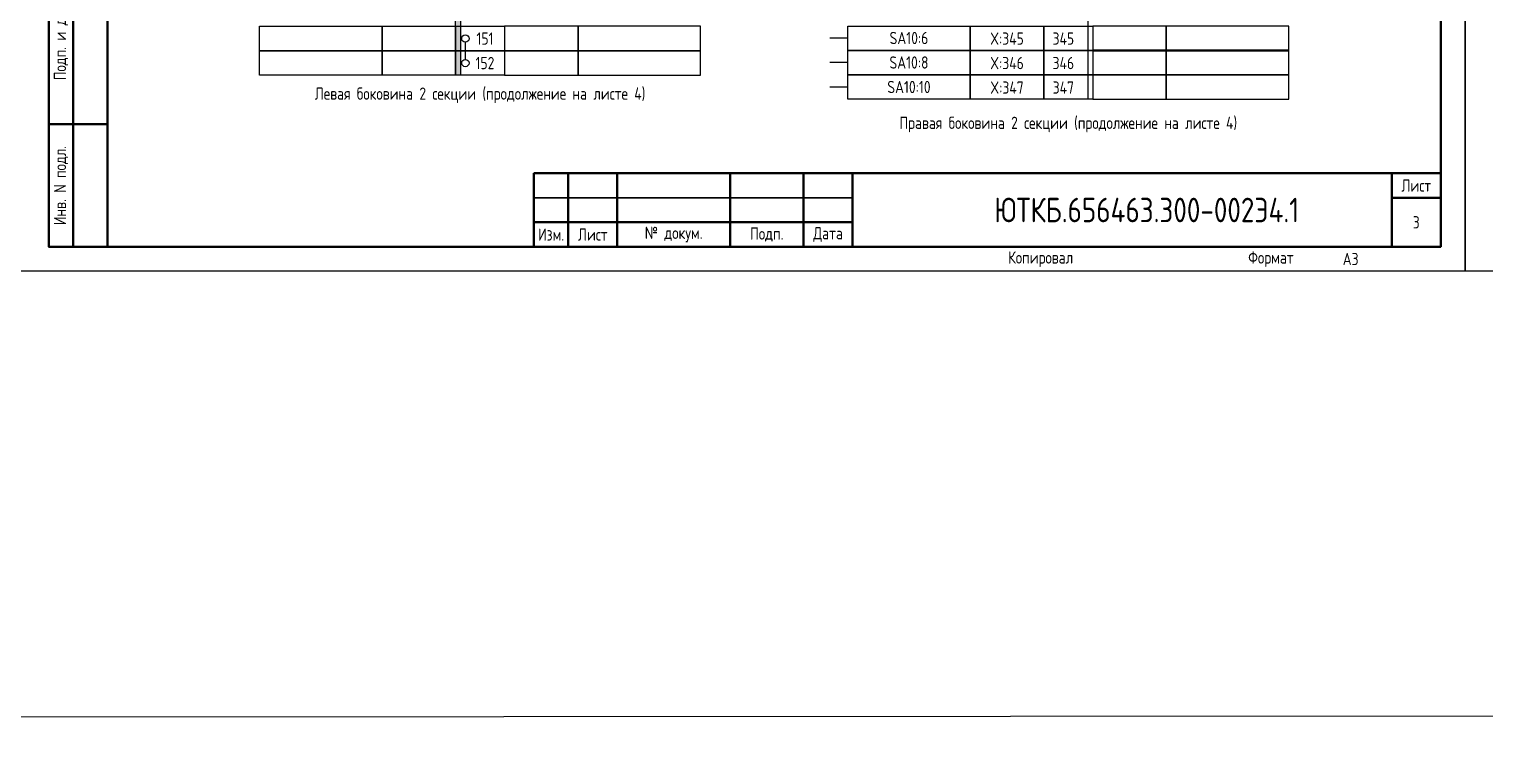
# Model space of a CAD drawing. Header units: millimetres. Extents: x -1315 to 7958, y -96 to 618.
# Drawn here: x 6478 to 6775, y -96 to 49.5 of the extents above; entities that cross this region are included whole.
import ezdxf

# ---------------------------------------------------------------- set-up
doc = ezdxf.new("R2010")
doc.units = ezdxf.units.MM
doc.styles.add('Gost_type_A', font='GOST_A.TTF')

# ---------------------------------------------------------------- blocks, each defined once
blk = doc.blocks.new('Штамп левый нижний')
at = {"lineweight": 50}
for points in [[(-12, 145), (-7, 145), (-7, 110), (-12, 110)], [(-7, 145), (0, 145), (0, 110), (-7, 110)], [(-12, 110), (-7, 110), (-7, 85), (-12, 85)], [(-7, 110), (0, 110), (0, 85), (-7, 85)], [(-12, 85), (-7, 85), (-7, 60), (-12, 60)], [(-7, 85), (0, 85), (0, 60), (-7, 60)], [(-12, 60), (-7, 60), (-7, 25), (-12, 25)], [(-7, 60), (0, 60), (0, 25), (-7, 25)], [(-12, 25), (-7, 25), (-7, 0), (-12, 0)], [(-7, 25), (0, 25), (0, 0), (-7, 0)]]:
    blk.add_lwpolyline(points, close=True, dxfattribs=at)
at = {"char_height": 2.5, "attachment_point": 5, "rotation": 90, "style": 'Gost_type_A'}
for s, insert, width in [('Подп. и дата', (-9.5, 127.5), 35), ('Инв. № дубл.', (-9.5, 97.5), 25), ('Взам. инв. №', (-9.5, 72.5), 25), ('Подп. и дата', (-9.5, 42.5), 35), ('Инв. N подл.', (-9.5, 12.5), 25)]:
    blk.add_mtext(s, dxfattribs=dict(at, insert=insert, width=width))
blk = doc.blocks.new('Штамп малый нижний')
at = {"lineweight": 50}
for points in [[(-185, 15), (-178, 15), (-178, 5), (-185, 5)], [(-178, 15), (-168, 15), (-168, 5), (-178, 5)], [(-168, 15), (-145, 15), (-145, 5), (-168, 5)], [(-145, 15), (-130, 15), (-130, 5), (-145, 5)], [(-130, 15), (-120, 15), (-120, 5), (-130, 5)], [(-120, 15), (-10, 15), (-10, 0), (-120, 0)], [(-10, 15), (0, 15), (0, 10), (-10, 10)], [(-10, 10), (0, 10), (0, 0), (-10, 0)], [(-185, 5), (-178, 5), (-178, 0), (-185, 0)], [(-178, 5), (-168, 5), (-168, 0), (-178, 0)], [(-168, 5), (-145, 5), (-145, 0), (-168, 0)], [(-145, 5), (-130, 5), (-130, 0), (-145, 0)], [(-130, 5), (-120, 5), (-120, 0), (-130, 0)]]:
    blk.add_lwpolyline(points, close=True, dxfattribs=at)
for points in [[(-185, 15), (-178, 15), (-178, 10), (-185, 10)], [(-178, 15), (-168, 15), (-168, 10), (-178, 10)], [(-168, 15), (-145, 15), (-145, 10), (-168, 10)], [(-145, 15), (-130, 15), (-130, 10), (-145, 10)], [(-130, 15), (-120, 15), (-120, 10), (-130, 10)], [(-185, 10), (-178, 10), (-178, 5), (-185, 5)], [(-178, 10), (-168, 10), (-168, 5), (-178, 5)], [(-168, 10), (-145, 10), (-145, 5), (-168, 5)], [(-145, 10), (-130, 10), (-130, 5), (-145, 5)], [(-130, 10), (-120, 10), (-120, 5), (-130, 5)]]:
    blk.add_lwpolyline(points, close=True)
at = {"char_height": 2.5, "style": 'Gost_type_A'}
for s, insert, width, attachment_point in [('Лист', (-5, 12.5), 10, 5), ('Изм.', (-181.5, 2.5), 7, 5), ('Лист', (-173, 2.5), 10, 5), ('№ докум.', (-156.5, 2.5), 23, 5), ('Подп.', (-137.5, 2.5), 15, 5), ('Дата', (-125, 2.5), 10, 5), ('Копировал', (-75, -2.53), 13.1202, 6), ('Формат', (-30, -2.53), 13.1202, 6)]:
    blk.add_mtext(s, dxfattribs=dict(at, insert=insert, width=width, attachment_point=attachment_point))

msp = doc.modelspace()

# ---------------------------------------------------------------- hatches: boundary and pattern name
h = msp.add_hatch(color=256)
h.dxf.hatch_style = 1
h.paths.add_polyline_path([(6566, 80.07), (6565, 80.07), (6565, 40.07), (6566, 40.07)])

# ---------------------------------------------------------------- linework, layer by layer
for p, q in [((6694, 305.07), (6694, 45.07)), ((6694, 300.18), (6694, 40.18)), ((6694, 295.18), (6694, 35.18)), ((6645, 47.68), (6641.38, 47.68)), ((6567, 43.32), (6567, 46.82)), ((6645, 42.68), (6641.38, 42.68)), ((6645, 37.68), (6641.38, 37.68))]:
    msp.add_line(p, q)
for points in [[(-1315, 612), (7958.16, 618), (7958.16, -90), (-1315, -96)], [(6771, 420.07), (6771, 0.07), (6474, 0.07), (6474, 420.07)], [(7068, 420.07), (7068, 0.07), (6771, 0.07), (6771, 420.07)], [(6525, 50.07), (6550, 50.07), (6550, 45.07), (6525, 45.07)], [(6550, 50.07), (6565, 50.07), (6565, 45.07), (6550, 45.07)], [(6565, 50.07), (6575, 50.07), (6575, 45.07), (6565, 45.07)], [(6590, 50.07), (6575, 50.07), (6575, 45.07), (6590, 45.07)], [(6615, 50.07), (6590, 50.07), (6590, 45.07), (6615, 45.07)], [(6645, 50.07), (6670, 50.07), (6670, 45.07), (6645, 45.07)], [(6670, 50.07), (6685, 50.07), (6685, 45.07), (6670, 45.07)], [(6685, 50.07), (6695, 50.07), (6695, 45.07), (6685, 45.07)], [(6710, 50.07), (6695, 50.07), (6695, 45.07), (6710, 45.07)], [(6735, 50.07), (6710, 50.07), (6710, 45.07), (6735, 45.07)], [(6525, 45.07), (6550, 45.07), (6550, 40.07), (6525, 40.07)], [(6550, 45.07), (6565, 45.07), (6565, 40.07), (6550, 40.07)], [(6565, 45.07), (6575, 45.07), (6575, 40.07), (6565, 40.07)], [(6590, 45.07), (6575, 45.07), (6575, 40.07), (6590, 40.07)], [(6615, 45.07), (6590, 45.07), (6590, 40.07), (6615, 40.07)], [(6645, 45.18), (6670, 45.18), (6670, 40.18), (6645, 40.18)], [(6670, 45.18), (6685, 45.18), (6685, 40.18), (6670, 40.18)], [(6685, 45.18), (6695, 45.18), (6695, 40.18), (6685, 40.18)], [(6710, 45.18), (6695, 45.18), (6695, 40.18), (6710, 40.18)], [(6735, 45.18), (6710, 45.18), (6710, 40.18), (6735, 40.18)], [(6645, 40.18), (6670, 40.18), (6670, 35.18), (6645, 35.18)], [(6670, 40.18), (6685, 40.18), (6685, 35.18), (6670, 35.18)], [(6685, 40.18), (6695, 40.18), (6695, 35.18), (6685, 35.18)], [(6710, 40.18), (6695, 40.18), (6695, 35.18), (6710, 35.18)], [(6735, 40.18), (6710, 40.18), (6710, 35.18), (6735, 35.18)]]:
    msp.add_lwpolyline(points, close=True)
at = {"lineweight": 50}
msp.add_lwpolyline([(6766, 415.07), (6766, 5.07), (6494, 5.07), (6494, 415.07)], close=True, dxfattribs=at)
msp.add_lwpolyline([(6565, 40.07), (6565, 80.07), (6566, 80.07), (6566, 40.07)])
for centre in [(6567, 47.57), (6567, 42.57)]:
    msp.add_circle(centre, 0.75)

# ---------------------------------------------------------------- block references
for name, p in [('Штамп левый нижний', (6494, 5.07)), ('Штамп малый нижний', (6766, 5.07))]:
    msp.add_blockref(name, p)

# ---------------------------------------------------------------- texts
at = {"ltscale": 10, "char_height": 2.5, "attachment_point": 5, "style": 'Gost_type_A'}
for s, insert, width in [('151', (6571, 47.57), 8), ('X:345', (6677.5, 47.57), 15), ('345', (6689, 47.57), 8), ('152', (6571, 42.57), 8), ('X:346', (6677.5, 42.57), 15), ('346', (6689, 42.57), 8), ('X:347', (6677.5, 37.57), 15), ('347', (6689, 37.57), 8)]:
    msp.add_mtext(s, dxfattribs=dict(at, insert=insert, width=width))
at = {"style": 'Gost_type_A'}
for s, insert, char_height, width, attachment_point in [('SA10:6', (6657.5, 47.68), 2.5, 25, 5), ('SA10:8', (6657.5, 42.68), 2.5, 25, 5), ('SA10:10', (6657.5, 37.68), 2.5, 25, 5), ('Левая боковина 2 секции (продолжение на листе 4)', (6570, 36), 2.5, 90, 5), ('Правая боковина 2 секции (продолжение на листе 4)', (6690, 30.03), 2.5, 90, 5), ('ЮТКБ.656463.300-002Э4.1', (6706, 12.57), 5, 120, 5), ('3', (6761, 10.07), 2.5, 10, 5), ('A3', (6746, 2.57), 2.5, 20, 4), ('A3', (6746, 2.57), 2.5, 20, 4)]:
    msp.add_mtext(s, dxfattribs=dict(at, insert=insert, char_height=char_height, width=width, attachment_point=attachment_point))

doc.saveas('drawing.dxf')
